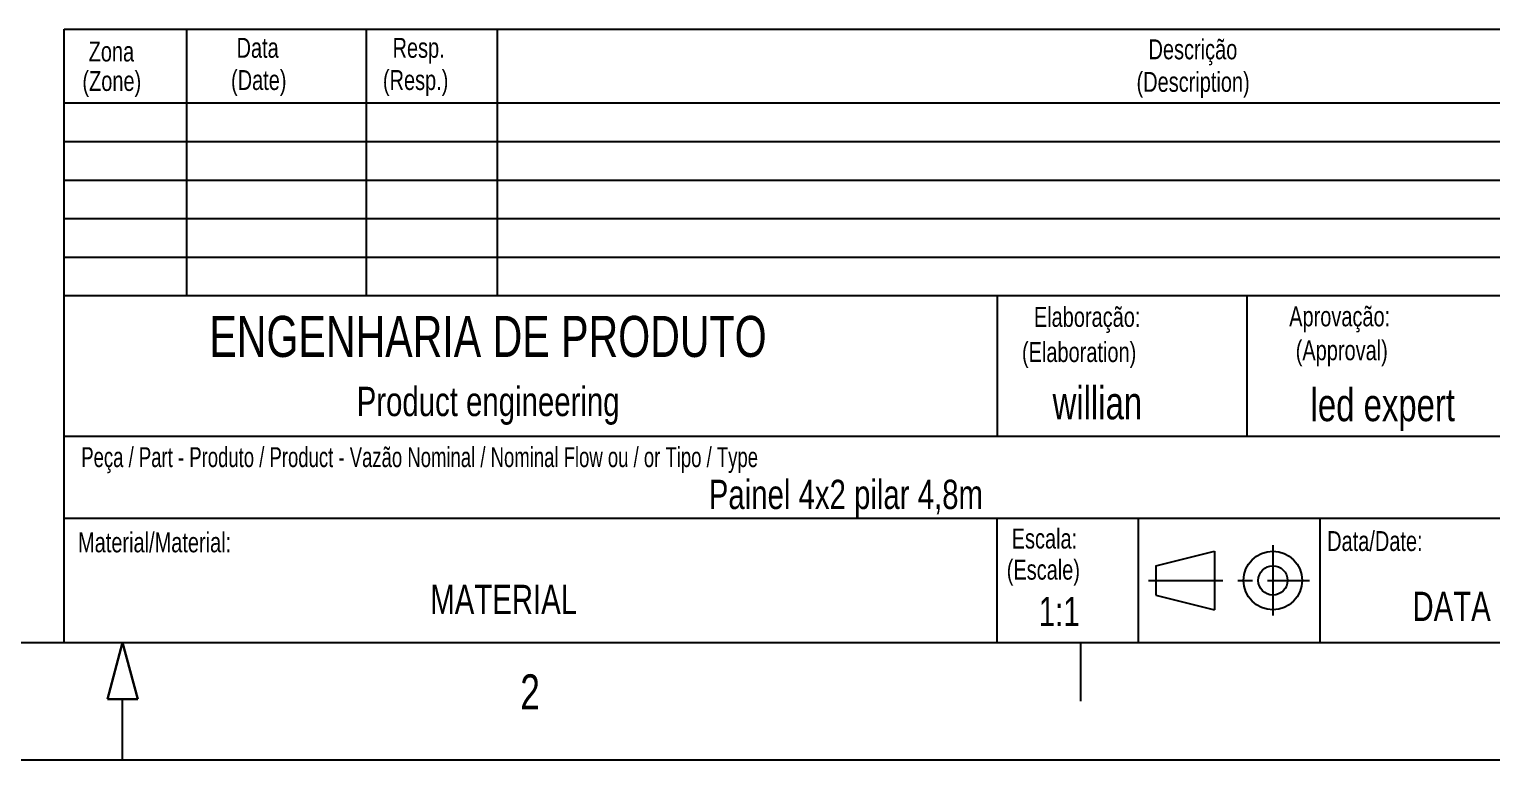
# Model space of a CAD drawing. Header units: millimetres. Extents: x 0 to 594, y 0 to 420.
# Drawn here: x 401 to 525.9, y 0 to 62.4 of the extents above; entities that cross this region are included whole.
import ezdxf

# ---------------------------------------------------------------- set-up
doc = ezdxf.new("R2010")
doc.units = ezdxf.units.MM
doc.linetypes.add('CENTER', pattern=[10.16, 6.35, -1.27, 1.27, -1.27])
for name, color, linetype in [('CENTRO', 1, 'CENTER'), ('COTAS', 1, 'Continuous'), ('FORMATO', 1, 'Continuous'), ('TEXTO', 5, 'Continuous'), ('TEXTO_02', 1, 'Continuous'), ('TRY-OUT', 1, 'Continuous')]:
    doc.layers.add(name, color=color, linetype=linetype)
doc.styles.add('SLDTEXTSTYLE0', font='TXT', dxfattribs={"width": 0.75})
doc.styles.add('SLDTEXTSTYLE4', font='TXT', dxfattribs={"width": 0.695122})

msp = doc.modelspace()

# ---------------------------------------------------------------- linework, layer by layer
at = {"layer": 'CENTRO'}
for p, q in [((507.2333, 18.31018), (507.2333, 12.31018)), ((496.6083, 15.31018), (510.3583, 15.31018))]:
    msp.add_line(p, q, dxfattribs=at)
at = {"layer": 'COTAS'}
msp.add_line((0, 0), (594, 0), dxfattribs=at)
msp.add_line((0, 0), (594, 0), dxfattribs=at)
at = {"layer": 'FORMATO'}
for p, q in [((404, 62.36002), (584, 62.36002)), ((404, 10), (404, 62.36002)), ((414.5, 39.62036), (414.5, 62.36002)), ((429.8273, 39.62036), (429.8273, 62.36002)), ((441.02311, 39.62036), (441.02311, 62.36002)), ((584, 56.0565), (404, 56.0565)), ((404, 52.76927), (584, 52.76927)), ((404, 49.48205), (584, 49.48205)), ((404, 46.19482), (584, 46.19482)), ((404, 42.90759), (584, 42.90759)), ((404, 39.62036), (584, 39.62036)), ((483.69276, 39.62036), (483.69276, 27.62036)), ((505.00851, 39.62036), (505.00851, 27.62036)), ((404, 27.62036), (584, 27.62036)), ((404, 20.62036), (584, 20.62036)), ((497.2333, 16.56018), (502.2333, 17.81018)), ((502.2333, 17.81018), (502.2333, 12.81018)), ((497.2333, 16.56018), (497.2333, 14.06018)), ((497.2333, 14.06018), (502.2333, 12.81018)), ((25, 10), (584, 10)), ((407.7059, 5.17037), (409, 10)), ((409, 10), (407.7059, 5.17037)), ((409, 10), (407.7059, 5.17037)), ((409, 10), (407.7059, 5.17037)), ((409, 10), (410.2941, 5.17037)), ((410.2941, 5.17037), (409, 10)), ((490.83333, 5), (490.83333, 10)), ((410.2941, 5.17037), (407.7059, 5.17037)), ((407.7059, 5.17037), (410.2941, 5.17037)), ((410.2941, 5.17037), (407.7059, 5.17037)), ((407.7059, 5.17037), (410.2941, 5.17037)), ((409, 0), (409, 5.17037)), ((0, 0), (594, 0))]:
    msp.add_line(p, q, dxfattribs=at)
for radius in [2.5, 1.25]:
    msp.add_circle((507.2333, 15.31018), radius, dxfattribs=at)
at = {"layer": 'TRY-OUT'}
for p, q in [((483.69276, 10), (483.69276, 20.62036)), ((495.7333, 20.62036), (495.7333, 10)), ((511.2333, 20.62036), (511.2333, 10))]:
    msp.add_line(p, q, dxfattribs=at)

# ---------------------------------------------------------------- texts
at = {"layer": 'TEXTO'}
for s, insert, char_height, attachment_point, style in [('Zona', (406.10107, 61.3082), 1.7, 1, 'SLDTEXTSTYLE0'), ('Data', (418.7328, 61.62604), 1.7, 1, 'SLDTEXTSTYLE0'), ('Resp.', (432.05421, 61.62604), 1.7, 1, 'SLDTEXTSTYLE0'), ('Descrição', (496.60967, 61.49542), 1.7, 1, 'SLDTEXTSTYLE0'), ('(Zone)', (405.56994, 58.796), 1.7, 1, 'SLDTEXTSTYLE0'), ('(Date)', (418.26054, 58.87479), 1.7, 1, 'SLDTEXTSTYLE0'), ('(Resp.)', (431.23111, 58.87479), 1.7, 1, 'SLDTEXTSTYLE0'), ('(Description)', (495.58674, 58.71842), 1.7, 1, 'SLDTEXTSTYLE0'), ('Elaboração:', (486.81847, 38.65597), 1.7, 1, 'SLDTEXTSTYLE0'), ('Aprovação:', (508.62166, 38.69907), 1.7, 1, 'SLDTEXTSTYLE0'), ('ENGENHARIA DE PRODUTO', (440.20426, 37.88611), 3.5, 2, 'SLDTEXTSTYLE0'), ('(Elaboration)', (485.80282, 35.65135), 1.7, 1, 'SLDTEXTSTYLE0'), ('(Approval)', (509.17925, 35.80507), 1.7, 1, 'SLDTEXTSTYLE0'), ('Product engineering', (440.21546, 31.8362), 2.5, 2, 'SLDTEXTSTYLE0'), ('Peça / Part - Produto / Product - Vazão Nominal / Nominal Flow ou / or Tipo / Type', (405.47353, 26.68345), 1.7, 1, 'SLDTEXTSTYLE4'), ('Material/Material:', (405.19712, 19.40704), 1.7, 1, 'SLDTEXTSTYLE0'), ('Escala:', (484.9249, 19.72987), 1.7, 1, 'SLDTEXTSTYLE0'), ('Data/Date:', (511.86528, 19.51864), 1.7, 1, 'SLDTEXTSTYLE0'), ('(Escale)', (484.50237, 17.07454), 1.7, 1, 'SLDTEXTSTYLE0'), ('2', (442.96267, 7.29144), 3, 1, 'SLDTEXTSTYLE0')]:
    msp.add_mtext(s, dxfattribs=dict(at, insert=insert, char_height=char_height, attachment_point=attachment_point, style=style))
at = {"layer": 'TEXTO_02', "attachment_point": 1, "style": 'SLDTEXTSTYLE0'}
for s, insert, char_height in [('willian', (488.416, 31.8634), 2.8), ('led expert', (510.4483, 31.70208), 2.8), ('Painel 4x2 pilar 4,8m', (459.05952, 23.90321), 2.5), ('MATERIAL', (435.27495, 14.93496), 2.5), ('1:1', (487.23969, 13.90328), 2.5), ('DATA', (519.14747, 14.34568), 2.5)]:
    msp.add_mtext(s, dxfattribs=dict(at, insert=insert, char_height=char_height))

doc.saveas('drawing.dxf')
